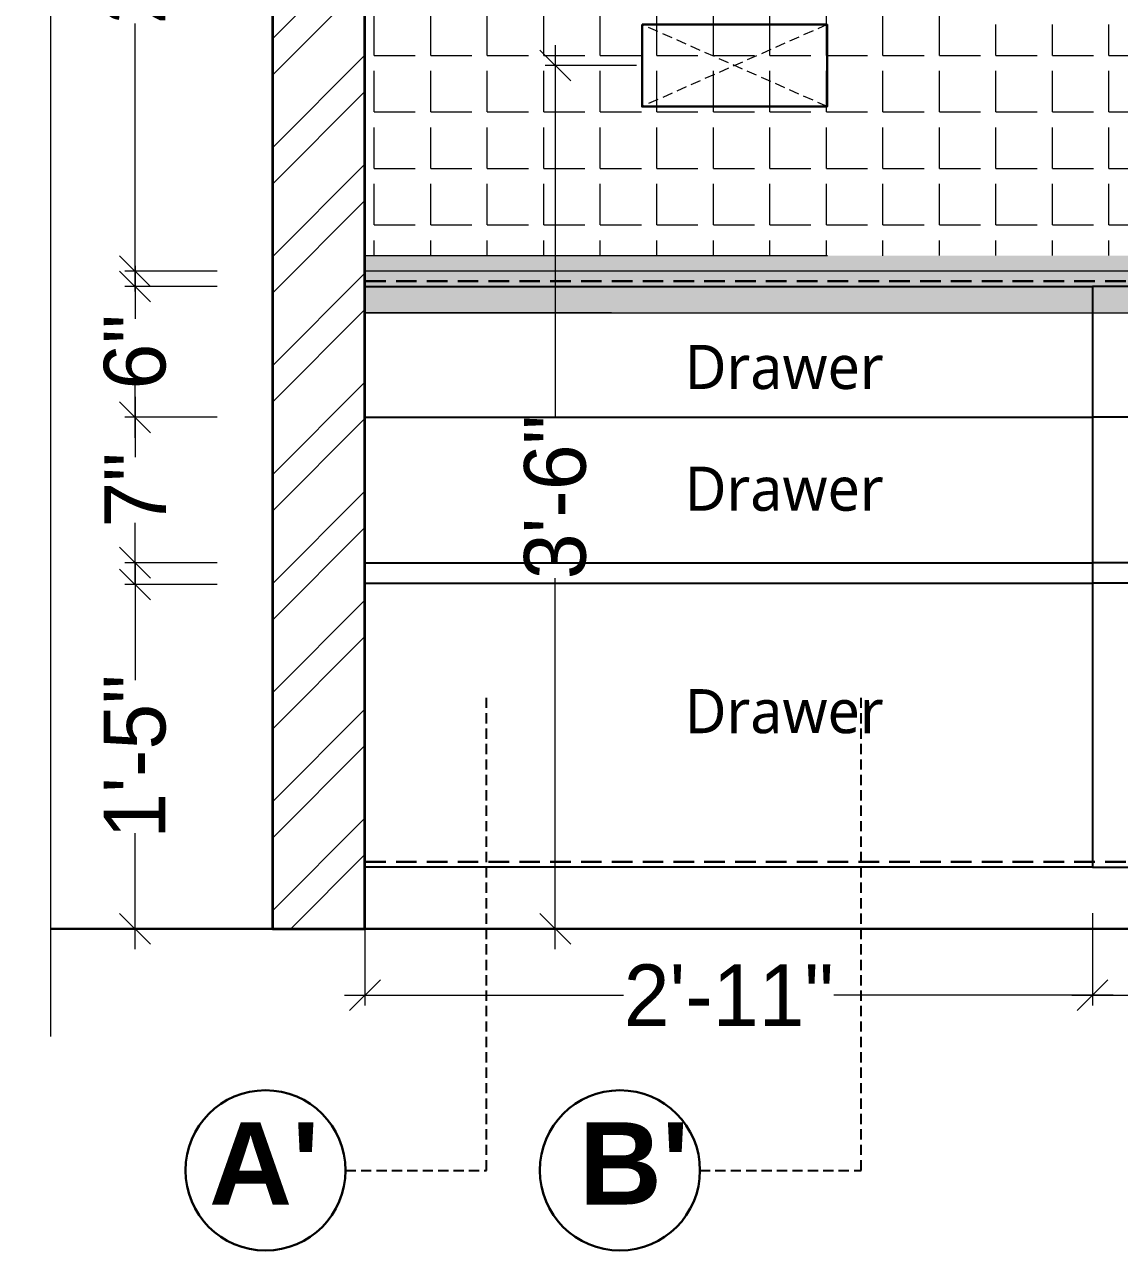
# Model space of a CAD drawing. Header units: millimetres. Extents: x 56222 to 3066687, y -650199 to -121287.
# Drawn here: x 139118.2 to 139171.4, y -185298.3 to -185238.7 of the extents above; entities that cross this region are included whole.
import ezdxf

# ---------------------------------------------------------------- set-up
doc = ezdxf.new("R2010")
doc.units = ezdxf.units.MM
doc.header["$MEASUREMENT"] = 0
doc.header["$PDMODE"] = 35
for name, pattern in [('00 . GROUND FLOOR$0$DASHED', [0.75, 0.5, -0.25]), ('DASHED', [0.75, 0.5, -0.25]), ('DASHED2', [0.375, 0.25, -0.125]), ('DASHEDX2', [1.5, 1, -0.5])]:
    doc.linetypes.add(name, pattern=pattern)
doc.layers.get('Defpoints').update_dxf_attribs({"color": 220})
doc.layers.add('AR HATCH-7', color=7, linetype='Continuous')
for name, color, linetype, lineweight in [('DIM.', 250, 'Continuous', 13), ('el', 7, 'Continuous', 20), ('ELEC-wires', 1, 'DASHED2', 13), ('FURNITURE', 32, 'Continuous', 9), ('furniture dimensions', 1, 'DASHED', 0), ('FURNITURE-1', 252, 'Continuous', 13), ('SECTION ( SLAB PLine )', 104, 'Continuous', 30), ('Text', 7, 'Continuous', 15), ('wall', 7, 'Continuous', 30)]:
    doc.layers.add(name, color=color, linetype=linetype, lineweight=lineweight)
doc.layers.add('hatch', color=250, linetype='Continuous', lineweight=9, transparency=0.5)
doc.styles.add('century g', font='GOTHIC.TTF')
doc.styles.get("Standard").update_dxf_attribs({"font": 'arial.ttf', "height": 6})
doc.dimstyles.new('Archana', dxfattribs={"dimtxt": 2, "dimasz": 0.75, "dimexe": 0.5, "dimexo": 0.5, "dimgap": 0, "dimtad": 0, "dimzin": 0, "dimdsep": 46, "dimlunit": 4, "dimtxsty": 'century g', "dimblk": 'OBLIQUE', "dimcen": 0, "dimdle": 1, "dimclrd": 256, "dimclre": 256, "dimclrt": 256, "dimadec": 0, "dimazin": 0, "dimtfac": 1, "dimtofl": 0, "dimtmove": 1, "dimatfit": 3, "dimfxl": 1, "dimfxlon": 1, "dimtolj": 1, "dimtzin": 0, "dimlwd": -1, "dimlwe": -1, "dimarcsym": 0})

# ---------------------------------------------------------------- blocks, each defined once
blk = doc.blocks.new('_Oblique')
at = {"layer": 'wall', "color": 0, "lineweight": -2}
blk.add_line((-0.5, -0.5), (0.5, 0.5), dxfattribs=at)
blk = doc.blocks.new('*D641')
at = {"layer": 'Defpoints', "color": 0, "linetype": 'Continuous', "lineweight": 30, "transparency": 16777216}
for p in [(139134.721, -185279.69), (139170.122, -185279.688), (139170.122, -185285.925)]:
    blk.add_point(p, dxfattribs=at)
at = {"layer": 'furniture dimensions', "color": 5, "linetype": 'ByBlock', "transparency": 16777216}
blk.add_line((139134.721, -185281.925), (139134.721, -185286.425), dxfattribs=at)
at = {"layer": 'furniture dimensions', "color": 5, "linetype": 'Continuous', "transparency": 16777216}
for p, q in [((139170.122, -185281.925), (139170.122, -185286.425)), ((139133.721, -185285.925), (139147.309, -185285.925)), ((139171.122, -185285.925), (139157.534, -185285.925))]:
    blk.add_line(p, q, dxfattribs=at)
at = {"layer": 'furniture dimensions', "color": 5, "linetype": 'Continuous', "transparency": 16777216, "xscale": 1.5, "yscale": 1.5, "zscale": 1.5, "rotation": 180}
blk.add_blockref('_Oblique', (139134.721, -185285.925), dxfattribs=at)
at = {"layer": 'furniture dimensions', "color": 5, "linetype": 'Continuous', "transparency": 16777216, "xscale": 1.5, "yscale": 1.5, "zscale": 1.5}
blk.add_blockref('_Oblique', (139170.122, -185285.925), dxfattribs=at)
at = {"layer": 'furniture dimensions', "linetype": 'Continuous', "lineweight": 0, "transparency": 16777216, "insert": (139152.421, -185285.925), "char_height": 3, "attachment_point": 5, "style": 'century g'}
blk.add_mtext('\\A1;2\'-11"', dxfattribs=at)
blk = doc.blocks.new('*D642')
at = {"layer": 'Defpoints', "color": 0, "linetype": 'Continuous', "lineweight": 30, "transparency": 16777216}
for p in [(139170.122, -185279.688), (139205.522, -185279.69), (139205.522, -185285.925)]:
    blk.add_point(p, dxfattribs=at)
at = {"layer": 'furniture dimensions', "color": 5, "linetype": 'ByBlock', "transparency": 16777216}
blk.add_line((139170.122, -185281.925), (139170.122, -185286.425), dxfattribs=at)
at = {"layer": 'furniture dimensions', "color": 5, "linetype": 'Continuous', "transparency": 16777216}
for p, q in [((139205.522, -185281.925), (139205.522, -185286.425)), ((139169.122, -185285.925), (139182.709, -185285.925)), ((139206.522, -185285.925), (139192.934, -185285.925))]:
    blk.add_line(p, q, dxfattribs=at)
at = {"layer": 'furniture dimensions', "color": 5, "linetype": 'Continuous', "transparency": 16777216, "xscale": 1.5, "yscale": 1.5, "zscale": 1.5, "rotation": 180}
blk.add_blockref('_Oblique', (139170.122, -185285.925), dxfattribs=at)
at = {"layer": 'furniture dimensions', "color": 5, "linetype": 'Continuous', "transparency": 16777216, "xscale": 1.5, "yscale": 1.5, "zscale": 1.5}
blk.add_blockref('_Oblique', (139205.522, -185285.925), dxfattribs=at)
at = {"layer": 'furniture dimensions', "linetype": 'Continuous', "lineweight": 0, "transparency": 16777216, "insert": (139187.822, -185285.925), "char_height": 3, "attachment_point": 5, "style": 'century g'}
blk.add_mtext('\\A1;2\'-11"', dxfattribs=at)
blk = doc.blocks.new('*D645')
at = {"layer": 'Defpoints', "color": 0, "linetype": 'Continuous', "lineweight": 30, "transparency": 16777216}
for p in [(139123.536, -185265.939), (139134.722, -185265.939), (139127.299, -185282.69)]:
    blk.add_point(p, dxfattribs=at)
at = {"layer": 'furniture dimensions', "color": 5, "linetype": 'Continuous', "transparency": 16777216}
for p, q in [((139123.536, -185264.939), (139123.536, -185270.593)), ((139127.536, -185265.939), (139123.036, -185265.939)), ((139123.536, -185283.69), (139123.536, -185278.035))]:
    blk.add_line(p, q, dxfattribs=at)
at = {"layer": 'furniture dimensions', "color": 5, "linetype": 'ByBlock', "transparency": 16777216}
blk.add_line((139126.799, -185282.69), (139123.036, -185282.69), dxfattribs=at)
at = {"layer": 'furniture dimensions', "color": 5, "linetype": 'Continuous', "transparency": 16777216, "xscale": 1.5, "yscale": 1.5, "zscale": 1.5}
for p, rotation in [((139123.536, -185265.939), 90), ((139123.536, -185282.69), 270)]:
    blk.add_blockref('_Oblique', p, dxfattribs=dict(at, rotation=rotation))
at = {"layer": 'furniture dimensions', "linetype": 'Continuous', "lineweight": 0, "transparency": 16777216, "insert": (139123.536, -185274.314), "char_height": 3, "attachment_point": 5, "rotation": 90, "style": 'century g'}
blk.add_mtext('\\A1;1\'-5"', dxfattribs=at)
blk = doc.blocks.new('*D646')
at = {"layer": 'Defpoints', "color": 0, "linetype": 'Continuous', "lineweight": 30, "transparency": 16777216}
for p in [(139123.536, -185218.69), (139131.799, -185218.69), (139134.722, -185250.69)]:
    blk.add_point(p, dxfattribs=at)
at = {"layer": 'furniture dimensions', "color": 5, "linetype": 'Continuous', "transparency": 16777216}
for p, q in [((139123.536, -185217.69), (139123.536, -185230.734)), ((139127.536, -185218.69), (139123.036, -185218.69)), ((139123.536, -185251.69), (139123.536, -185238.645))]:
    blk.add_line(p, q, dxfattribs=at)
at = {"layer": 'furniture dimensions', "color": 5, "linetype": 'ByBlock', "transparency": 16777216}
blk.add_line((139127.536, -185250.69), (139123.036, -185250.69), dxfattribs=at)
at = {"layer": 'furniture dimensions', "color": 5, "linetype": 'Continuous', "transparency": 16777216, "xscale": 1.5, "yscale": 1.5, "zscale": 1.5}
for p, rotation in [((139123.536, -185218.69), 90), ((139123.536, -185250.69), 270)]:
    blk.add_blockref('_Oblique', p, dxfattribs=dict(at, rotation=rotation))
at = {"layer": 'furniture dimensions', "linetype": 'Continuous', "lineweight": 0, "transparency": 16777216, "insert": (139123.536, -185234.69), "char_height": 3, "attachment_point": 5, "rotation": 90, "style": 'century g'}
blk.add_mtext('\\A1;2\'-8"', dxfattribs=at)
blk = doc.blocks.new('*D632')
at = {"layer": 'Defpoints', "color": 0, "linetype": 'Continuous', "lineweight": 30, "transparency": 16777216}
for p in [(139123.536, -185257.803), (139134.721, -185257.803), (139134.722, -185264.878)]:
    blk.add_point(p, dxfattribs=at)
at = {"layer": 'furniture dimensions', "color": 5, "linetype": 'Continuous', "transparency": 16777216}
for p, q in [((139123.536, -185256.803), (139123.536, -185259.737)), ((139127.536, -185257.803), (139123.036, -185257.803)), ((139123.536, -185265.878), (139123.536, -185262.945))]:
    blk.add_line(p, q, dxfattribs=at)
at = {"layer": 'furniture dimensions', "color": 5, "linetype": 'ByBlock', "transparency": 16777216}
blk.add_line((139127.536, -185264.878), (139123.036, -185264.878), dxfattribs=at)
at = {"layer": 'furniture dimensions', "color": 5, "linetype": 'Continuous', "transparency": 16777216, "xscale": 1.5, "yscale": 1.5, "zscale": 1.5}
for p, rotation in [((139123.536, -185257.803), 90), ((139123.536, -185264.878), 270)]:
    blk.add_blockref('_Oblique', p, dxfattribs=dict(at, rotation=rotation))
at = {"layer": 'furniture dimensions', "linetype": 'Continuous', "lineweight": 0, "transparency": 16777216, "insert": (139123.536, -185261.341), "char_height": 3, "attachment_point": 5, "rotation": 90, "style": 'century g'}
blk.add_mtext('\\A1;7"', dxfattribs=at)
blk = doc.blocks.new('*D633')
at = {"layer": 'Defpoints', "color": 0, "linetype": 'Continuous', "lineweight": 30, "transparency": 16777216}
for p in [(139123.536, -185251.439), (139134.722, -185251.439), (139134.721, -185257.803)]:
    blk.add_point(p, dxfattribs=at)
at = {"layer": 'furniture dimensions', "color": 5, "linetype": 'Continuous', "transparency": 16777216}
for p, q in [((139123.536, -185250.439), (139123.536, -185253.008)), ((139127.536, -185251.439), (139123.036, -185251.439)), ((139123.536, -185258.803), (139123.536, -185256.234))]:
    blk.add_line(p, q, dxfattribs=at)
at = {"layer": 'furniture dimensions', "color": 5, "linetype": 'ByBlock', "transparency": 16777216}
blk.add_line((139127.536, -185257.803), (139123.036, -185257.803), dxfattribs=at)
at = {"layer": 'furniture dimensions', "color": 5, "linetype": 'Continuous', "transparency": 16777216, "xscale": 1.5, "yscale": 1.5, "zscale": 1.5}
for p, rotation in [((139123.536, -185251.439), 90), ((139123.536, -185257.803), 270)]:
    blk.add_blockref('_Oblique', p, dxfattribs=dict(at, rotation=rotation))
at = {"layer": 'furniture dimensions', "linetype": 'Continuous', "lineweight": 0, "transparency": 16777216, "insert": (139123.536, -185254.621), "char_height": 3, "attachment_point": 5, "rotation": 90, "style": 'century g'}
blk.add_mtext('\\A1;6"', dxfattribs=at)
blk = doc.blocks.new('6616')
at = {"color": 242, "linetype": 'DASHED', "true_color": 0xcd2027}
for p, q in [((386784.791, -36915.771), (386775.784, -36911.784)), ((386784.791, -36911.784), (386775.784, -36915.771))]:
    blk.add_line(p, q, dxfattribs=at)
at = {"layer": 'ELEC-wires', "color": 5, "linetype": 'ByBlock', "lineweight": 30, "ltscale": 4}
blk.add_lwpolyline([(386775.784, -36911.784), (386784.791, -36911.784), (386784.791, -36915.771), (386775.784, -36915.771)], close=True, dxfattribs=at)
blk = doc.blocks.new('*D577')
at = {"layer": 'Defpoints', "color": 0, "linetype": 'Continuous', "lineweight": 30, "transparency": 16777216}
for p in [(139152.721, -185233.624), (139134.721, -185243.079, 0.129), (139152.721, -185243.079, 0.129)]:
    blk.add_point(p, dxfattribs=at)
at = {"layer": 'furniture dimensions', "color": 5, "linetype": 'ByBlock', "transparency": 16777216}
blk.add_line((139134.721, -185237.624), (139134.721, -185233.124), dxfattribs=at)
at = {"layer": 'furniture dimensions', "color": 5, "linetype": 'Continuous', "transparency": 16777216}
for p, q in [((139152.721, -185237.624), (139152.721, -185233.124)), ((139133.721, -185233.624), (139140, -185233.624)), ((139153.721, -185233.624), (139147.442, -185233.624))]:
    blk.add_line(p, q, dxfattribs=at)
at = {"layer": 'furniture dimensions', "color": 5, "linetype": 'Continuous', "transparency": 16777216, "xscale": 1.5, "yscale": 1.5, "zscale": 1.5, "rotation": 180}
blk.add_blockref('_Oblique', (139134.721, -185233.624), dxfattribs=at)
at = {"layer": 'furniture dimensions', "color": 5, "linetype": 'Continuous', "transparency": 16777216, "xscale": 1.5, "yscale": 1.5, "zscale": 1.5}
blk.add_blockref('_Oblique', (139152.721, -185233.624), dxfattribs=at)
at = {"layer": 'furniture dimensions', "linetype": 'Continuous', "lineweight": 0, "transparency": 16777216, "insert": (139143.721, -185233.624), "char_height": 3, "attachment_point": 5, "style": 'century g'}
blk.add_mtext('\\A1;1\'-6"', dxfattribs=at)
blk = doc.blocks.new('*D578')
at = {"layer": 'Defpoints', "color": 0, "linetype": 'Continuous', "lineweight": 30, "transparency": 16777216}
for p in [(139143.983, -185240.69), (139148.429, -185240.69, 0.129), (139148.429, -185282.69, 0.129)]:
    blk.add_point(p, dxfattribs=at)
at = {"layer": 'furniture dimensions', "color": 5, "linetype": 'Continuous', "transparency": 16777216}
for p, q in [((139143.983, -185239.69), (139143.983, -185257.745)), ((139147.929, -185240.69), (139143.483, -185240.69)), ((139143.983, -185283.69), (139143.983, -185265.634))]:
    blk.add_line(p, q, dxfattribs=at)
at = {"layer": 'furniture dimensions', "color": 5, "linetype": 'ByBlock', "transparency": 16777216}
blk.add_line((139147.929, -185282.69), (139143.483, -185282.69), dxfattribs=at)
at = {"layer": 'furniture dimensions', "color": 5, "linetype": 'Continuous', "transparency": 16777216, "xscale": 1.5, "yscale": 1.5, "zscale": 1.5}
for p, rotation in [((139143.983, -185240.69), 90), ((139143.983, -185282.69), 270)]:
    blk.add_blockref('_Oblique', p, dxfattribs=dict(at, rotation=rotation))
at = {"layer": 'furniture dimensions', "linetype": 'Continuous', "lineweight": 0, "transparency": 16777216, "insert": (139143.983, -185261.69), "char_height": 3, "attachment_point": 5, "rotation": 90, "style": 'century g'}
blk.add_mtext('\\A1;3\'-6"', dxfattribs=at)

msp = doc.modelspace()

# ---------------------------------------------------------------- hatches: boundary and pattern name
at = {"layer": 'AR HATCH-7', "lineweight": 18, "true_color": 0x939598, "transparency": 33554687}
h = msp.add_hatch(dxfattribs=at)
h.set_pattern_fill('ANSI32', color=252, scale=10)
h.set_pattern_definition([(45, (647.029, -1064.448), (-2.65165043, 2.65165043), []), (45, (648.7967, -1064.448), (-2.65165043, 2.65165043), [])])
h.paths.add_polyline_path([(139134.721, -185218.69), (139130.221, -185218.69), (139130.221, -185282.69), (139134.721, -185282.69)])
at = {"layer": 'FURNITURE', "lineweight": 18, "true_color": 0xc7c8ca, "transparency": 33554687}
h = msp.add_hatch(dxfattribs=at)
h.set_pattern_fill('ANGLE', color=9, scale=10)
h.set_pattern_definition([(0, (-1282.579, -1064.448), (0, 2.75), [2, -0.75]), (90, (-1282.579, -1064.448), (-2.75, 2e-16), [2, -0.75])])
h.paths.add_polyline_path([(139263.721, -185234.059), (139238.808, -185234.059), (139235.221, -185232.357), (139235.221, -185238.69), (139163.221, -185238.69), (139163.221, -185224.69), (139151.317, -185224.69), (139145.221, -185224.69), (139145.221, -185249.956), (139175.221, -185249.928), (139175.221, -185249.928), (139215.721, -185249.955), (139237.436, -185250.001), (139263.721, -185250.685)])
h.paths.add_polyline_path([(139263.721, -185224.69), (139257.722, -185224.69), (139257.722, -185234.059), (139263.721, -185234.059)])
h.paths.add_polyline_path([(139257.722, -185224.69), (139247.178, -185224.69), (139235.221, -185224.69), (139235.221, -185232.357), (139238.808, -185234.059), (139257.722, -185234.059)], flags=17)
h.paths.add_polyline_path([(139145.221, -185224.69), (139134.721, -185224.69), (139134.721, -185249.94), (139145.221, -185249.94)])
at = {"layer": 'FURNITURE', "lineweight": 0, "true_color": 0x636466, "transparency": 33554687}
h = msp.add_hatch(color=251, dxfattribs=at)
h.dxf.hatch_style = 1
h.paths.add_polyline_path([(139237.444, -185249.94), (139237.444, -185249.94), (139237.444, -185250.69), (139237.444, -185250.69)])
h.paths.add_polyline_path([(139237.444, -185249.94), (139134.722, -185249.94), (139134.722, -185250.69), (139237.444, -185250.69)])
at = {"layer": 'FURNITURE', "lineweight": 0, "true_color": 0x939598, "transparency": 33554687}
h = msp.add_hatch(color=252, dxfattribs=at)
h.dxf.hatch_style = 1
h.paths.add_polyline_path([(139263.722, -185250.69), (139238.473, -185250.69), (139238.473, -185251.439), (139263.722, -185251.439)])
h.paths.add_polyline_path([(139238.473, -185250.69), (139134.722, -185250.69), (139134.722, -185251.439), (139238.473, -185251.439)])
at = {"layer": 'FURNITURE', "lineweight": 0, "true_color": 0x000000, "transparency": 33554687}
h = msp.add_hatch(color=18, dxfattribs=at)
h.dxf.hatch_style = 1
edge = h.paths.add_edge_path()
edge.add_line((139239.473, -185251.439), (139239.473, -185251.438))
edge.add_line((139239.473, -185251.438), (139134.722, -185251.439))
edge.add_line((139134.722, -185251.439), (139134.722, -185252.727))
edge.add_line((139134.722, -185252.727), (139237.722, -185252.726))
edge.add_line((139237.722, -185252.726), (139237.722, -185252.439))
edge.add_line((139237.722, -185252.439), (139238.722, -185252.439))
edge.add_line((139238.722, -185252.439), (139238.722, -185252.726))
edge.add_line((139238.722, -185252.726), (139239.342, -185252.726))
edge.add_arc((139239.273, -185252.539), 0.2, 290.20201, 360)
edge.add_line((139239.473, -185252.539), (139239.473, -185251.439))

# ---------------------------------------------------------------- linework, layer by layer
at = {"layer": 'FURNITURE', "lineweight": 0}
for p, q in [((139157.222, -185249.94, 0.129), (139134.722, -185249.94, 0.129)), ((139263.722, -185250.69, 0.129), (139134.722, -185250.69, 0.129)), ((139134.722, -185252.727, 0.129), (139134.722, -185251.439, 0.129)), ((139134.722, -185279.69, 0.129), (139134.722, -185252.189, 0.129)), ((139146.725, -185252.726, 0.129), (139134.722, -185252.727, 0.129)), ((139134.722, -185252.727, 0.129), (139236.722, -185252.727, 0.129)), ((139134.722, -185279.69, 0.129), (139237.723, -185279.69, 0.129))]:
    msp.add_line(p, q, dxfattribs=at)
at = {"layer": 'FURNITURE', "color": 3, "linetype": 'DASHEDX2', "lineweight": 30}
for p, q in [((139134.734, -185251.188, 0.129), (139237.317, -185251.188, 0.129)), ((139134.734, -185279.439, 0.129), (139239.019, -185279.439, 0.129))]:
    msp.add_line(p, q, dxfattribs=at)
at = {"layer": 'FURNITURE', "color": 0, "lineweight": 0}
msp.add_line((139134.722, -185251.439, 0.129), (139263.722, -185251.439, 0.129), dxfattribs=at)
at = {"layer": 'FURNITURE', "lineweight": -3}
for p in [(139134.722, -185257.803, 0.129), (139205.522, -185257.805, 0.129)]:
    msp.add_line(p, (139170.122, -185257.803, 0.129), dxfattribs=at)
at = {"layer": 'FURNITURE', "lineweight": 25}
for p, q in [((139134.722, -185264.878, 0.129), (139170.122, -185264.878, 0.129)), ((139215.721, -185264.878, 0.129), (139170.122, -185264.878, 0.129)), ((139134.722, -185265.878, 0.129), (139170.122, -185265.878, 0.129)), ((139205.522, -185265.878, 0.129), (139170.122, -185265.878, 0.129))]:
    msp.add_line(p, q, dxfattribs=at)
at = {"layer": 'FURNITURE', "lineweight": 25, "elevation": 0.129}
for points in [[(139134.722, -185251.439), (139170.122, -185251.439), (139170.122, -185279.688), (139134.722, -185279.688)], [(139205.522, -185251.439), (139170.122, -185251.439), (139170.122, -185279.688), (139205.522, -185279.688)]]:
    msp.add_lwpolyline(points, close=True, dxfattribs=at)
at = {"layer": 'furniture dimensions', "lineweight": 0}
msp.add_line((139146.721, -185279.69, 0.129), (139170.122, -185279.689, 0.129), dxfattribs=at)
at = {"layer": 'FURNITURE-1', "color": 252, "linetype": '00 . GROUND FLOOR$0$DASHED', "lineweight": 25, "true_color": 0x939598, "elevation": 0.129}
for points in [[(139133.78, -185294.447), (139140.629, -185294.447), (139140.629, -185271.351)], [(139151.017, -185294.447), (139158.861, -185294.447), (139158.861, -185271.351)]]:
    msp.add_lwpolyline(points, dxfattribs=at)
at = {"layer": 'FURNITURE-1', "color": 1, "linetype": 'ByBlock', "lineweight": 30}
for centre in [(139129.883, -185294.447, 0.129), (139147.125, -185294.447, 0.129)]:
    msp.add_circle(centre, 3.897, dxfattribs=at)
at = {"layer": 'hatch', "lineweight": 35, "transparency": 33554687, "elevation": 0.129}
msp.add_lwpolyline([(139130.221, -185218.69), (139130.221, -185282.69), (139134.721, -185282.69), (139134.721, -185218.69)], dxfattribs=at)
at = {"layer": 'SECTION ( SLAB PLine )', "color": 1}
msp.add_line((139276.241, -185282.69, 0.129), (139119.419, -185282.69, 0.129), dxfattribs=at)
at = {"layer": 'Text', "color": 251, "linetype": 'Continuous', "lineweight": 0, "true_color": 0x636466, "elevation": 0.129}
msp.add_lwpolyline([(139119.419, -185147.743), (139119.419, -185216.928), (139118.158, -185217.709), (139120.592, -185217.959), (139119.419, -185218.796), (139119.419, -185287.925)], dxfattribs=at)

# ---------------------------------------------------------------- block references
at = {"layer": 'el', "color": 1, "transparency": 33554687}
msp.add_blockref('6616', (-247627.582, -148326.912, 0.129), dxfattribs=at)

# ---------------------------------------------------------------- texts
at = {"layer": 'DIM.', "color": 1, "char_height": 4, "attachment_point": 1}
for s, insert in [("{\\fArial|b1|i0|c0|p34;A'}", (139127.14, -185292.108, 0.129)), ("{\\fArial|b1|i0|c0|p34;B'}", (139145.13, -185292.108, 0.129))]:
    msp.add_mtext_dynamic_manual_height_columns(s, width=81.87572, gutter_width=1.128, heights=[0], dxfattribs=dict(at, insert=insert))
at = {"layer": 'Text', "ltscale": 20, "char_height": 2.14365, "width": 39.27782, "attachment_point": 1}
for insert in [(139150.278, -185254.284, 0.129), (139150.278, -185260.208, 0.129), (139150.278, -185271.032, 0.129)]:
    msp.add_mtext('{\\fMalgun Gothic|b0|i0|c0|p34;\\C1;Drawer}', dxfattribs=dict(at, insert=insert))

# ---------------------------------------------------------------- dimensions: what is measured, and where the dimension line sits
at = {"layer": 'furniture dimensions', "color": 5, "linetype": 'Continuous', "lineweight": 0}
for base, p1, p2, picture, middle in [((139123.536, -185218.69, 0.129), (139134.722, -185250.69, 0.129), (139131.799, -185218.69, 0.129), '*D646', (139123.536, -185234.69, 0.129)), ((139143.983, -185240.69), (139148.429, -185282.69, 0.129), (139148.429, -185240.69, 0.129), '*D578', (139143.983, -185261.69)), ((139123.536, -185251.439, 0.129), (139134.721, -185257.803, 0.129), (139134.722, -185251.439, 0.129), '*D633', (139123.536, -185254.621, 0.129)), ((139123.536, -185257.803, 0.129), (139134.722, -185264.878, 0.129), (139134.721, -185257.803, 0.129), '*D632', (139123.536, -185261.341, 0.129)), ((139123.536, -185265.939, 0.129), (139127.299, -185282.69, 0.129), (139134.722, -185265.939, 0.129), '*D645', (139123.536, -185274.314, 0.129))]:
    dim = msp.add_linear_dim(base=base, p1=p1, p2=p2, angle=90, dimstyle='Archana', override={"dimtxt": 3, "dimasz": 1.5, "dimdec": 0, "dimclrd": 5, "dimclre": 5, "dimfxl": 4}, dxfattribs=at)
    dim.commit()
    dim.dimension.update_dxf_attribs({"geometry": picture, "text_midpoint": middle})
for base, p1, p2, picture, middle in [((139152.721, -185233.624), (139134.721, -185243.079, 0.129), (139152.721, -185243.079, 0.129), '*D577', (139143.721, -185233.624)), ((139170.122, -185285.925, 0.129), (139134.721, -185279.69, 0.129), (139170.122, -185279.688, 0.129), '*D641', (139152.421, -185285.925, 0.129)), ((139205.522, -185285.925, 0.129), (139170.122, -185279.688, 0.129), (139205.522, -185279.69, 0.129), '*D642', (139187.822, -185285.925, 0.129))]:
    dim = msp.add_linear_dim(base=base, p1=p1, p2=p2, dimstyle='Archana', override={"dimtxt": 3, "dimasz": 1.5, "dimdec": 0, "dimclrd": 5, "dimclre": 5, "dimfxl": 4}, dxfattribs=at)
    dim.commit()
    dim.dimension.update_dxf_attribs({"geometry": picture, "text_midpoint": middle})

doc.saveas('drawing.dxf')
